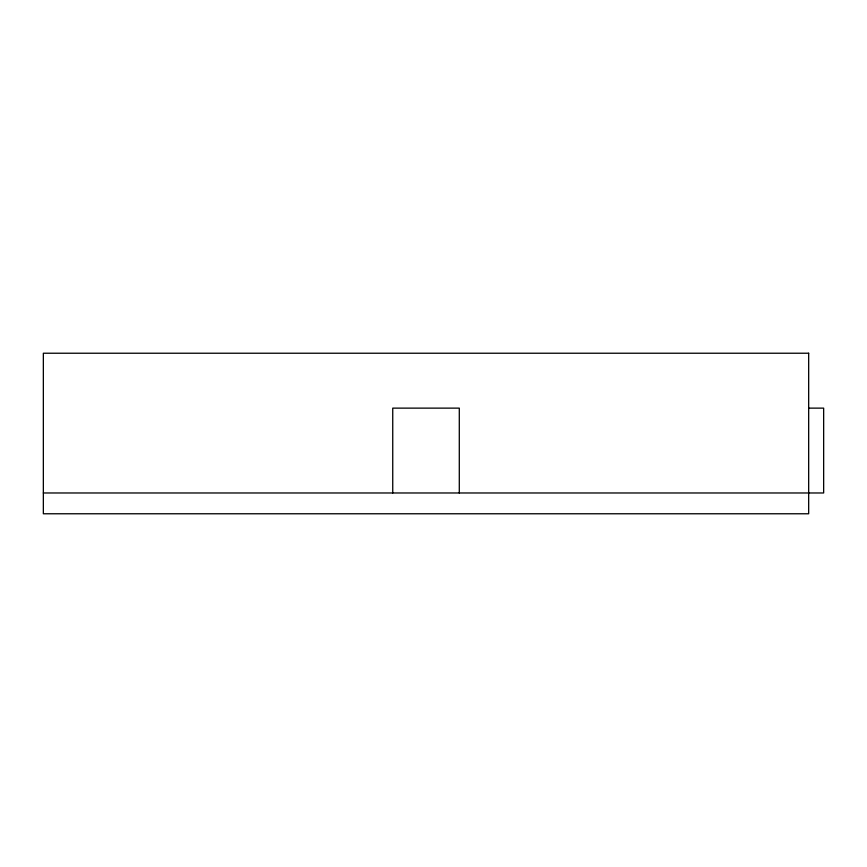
<?xml version="1.0" encoding="UTF-8"?>
<svg xmlns="http://www.w3.org/2000/svg" width="867" height="867" viewBox="0 0 867 867"><rect width="100%" height="100%" fill="white"/><g stroke="black" fill="none" stroke-linecap="round" stroke-linejoin="round"><path stroke-width="1.3" d="M808.673 408.129L823.65 408.129L823.65 492.976L43.35 492.976M459.293 492.976L459.293 408.129L392.74 408.129L392.74 492.976M808.673 353.227L43.35 353.227L43.35 513.773L808.673 513.773L808.673 353.227"/></g></svg>
